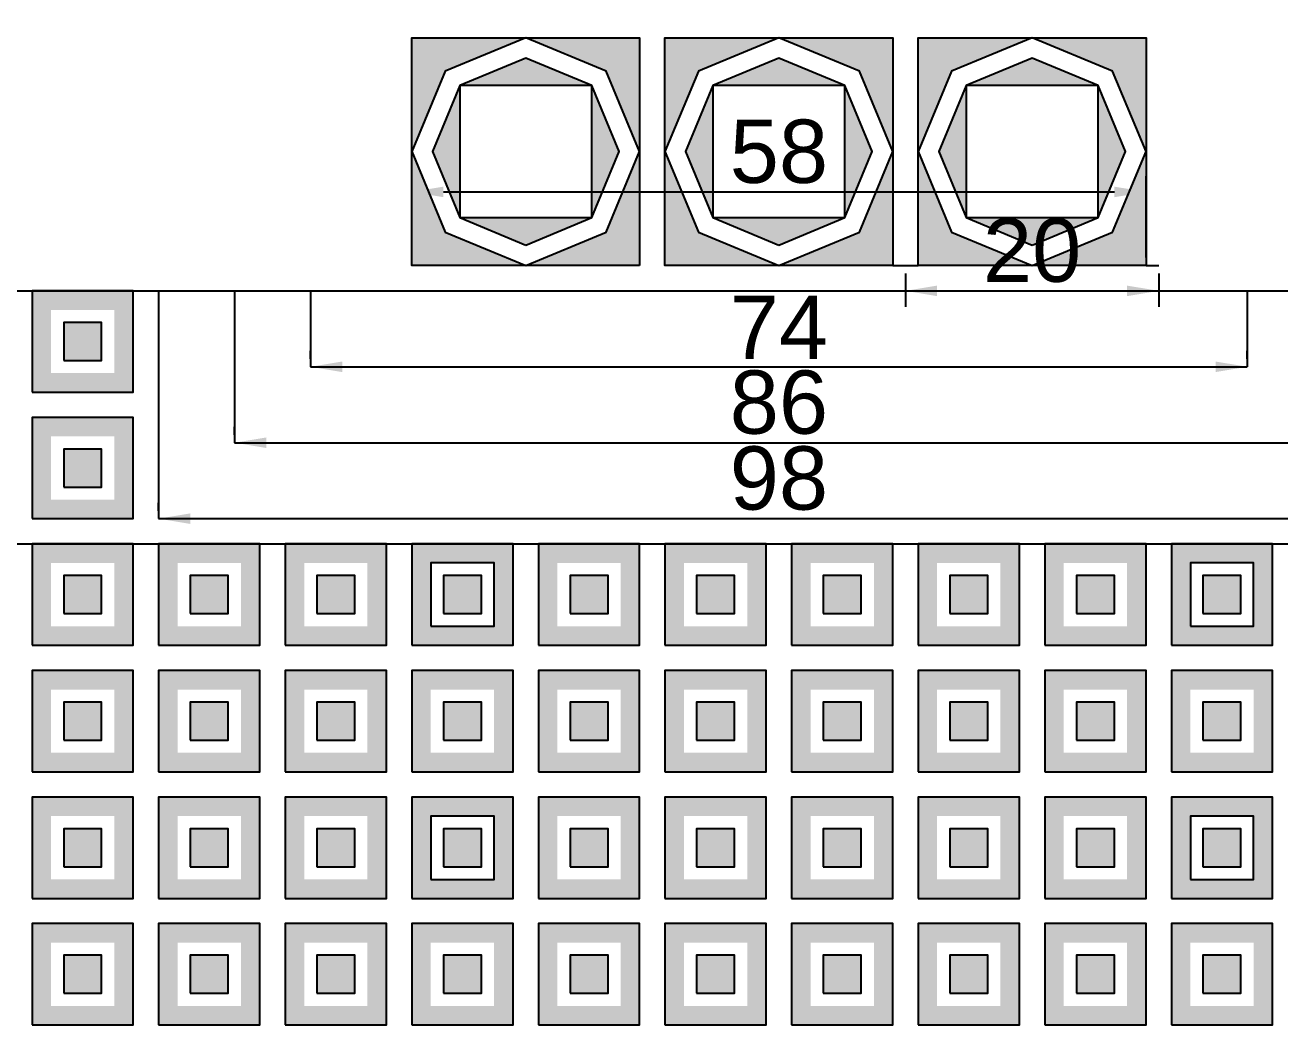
# Model space of a CAD drawing. Header units: millimetres. Extents: x -105 to 786, y -24 to 949.
# Drawn here: x 248.8 to 347.9, y 431.3 to 510.3 of the extents above; entities that cross this region are included whole.
import ezdxf

# ---------------------------------------------------------------- set-up
doc = ezdxf.new("R2010")
doc.units = ezdxf.units.MM
doc.styles.get("Standard").update_dxf_attribs({"font": 'arial.ttf'})
doc.dimstyles.new('ISO-25', dxfattribs={"dimtxt": 5, "dimasz": 2.5, "dimexe": 1.25, "dimexo": 0.625, "dimtad": 1, "dimtxsty": 'Standard', "dimcen": 2.5, "dimadec": 0, "dimazin": 0, "dimtfac": 1, "dimtmove": 0, "dimatfit": 3, "dimfxl": 1, "dimarcsym": 0})

# ---------------------------------------------------------------- blocks, each defined once
blk = doc.blocks.new('*D3')
at = {"color": 0, "lineweight": -2, "transparency": 16777216}
for p, q in [((279.299, 491.907), (279.299, 498.35)), ((337.299, 491.907), (337.299, 498.35)), ((281.799, 497.1), (334.799, 497.1))]:
    blk.add_line(p, q, dxfattribs=at)
at = {"color": 0, "transparency": 16777216}
for points in [[(281.799, 497.516), (281.799, 496.683), (279.299, 497.1)], [(334.799, 497.516), (334.799, 496.683), (337.299, 497.1)]]:
    blk.add_solid(points, dxfattribs=at)
at = {"layer": 'Defpoints', "color": 0, "transparency": 16777216}
for p in [(337.299, 497.1), (279.299, 491.282), (337.299, 491.282)]:
    blk.add_point(p, dxfattribs=at)
at = {"color": 0, "transparency": 16777216, "insert": (308.299, 500.277), "char_height": 5, "attachment_point": 5}
blk.add_mtext('58', dxfattribs=at)
blk = doc.blocks.new('*D4')
at = {"color": 0, "lineweight": -2, "transparency": 16777216}
for p, q in [((271.299, 483.907), (271.299, 484.532)), ((345.299, 483.907), (345.299, 484.532)), ((273.799, 483.282), (342.799, 483.282))]:
    blk.add_line(p, q, dxfattribs=at)
at = {"color": 0, "transparency": 16777216}
for points in [[(273.799, 483.698), (273.799, 482.865), (271.299, 483.282)], [(342.799, 483.698), (342.799, 482.865), (345.299, 483.282)]]:
    blk.add_solid(points, dxfattribs=at)
at = {"layer": 'Defpoints', "color": 0, "transparency": 16777216}
for p in [(271.299, 483.282), (345.299, 483.282), (345.299, 483.282)]:
    blk.add_point(p, dxfattribs=at)
at = {"color": 0, "transparency": 16777216, "insert": (308.299, 486.407), "char_height": 5, "attachment_point": 5}
blk.add_mtext('74', dxfattribs=at)
blk = doc.blocks.new('*D5')
at = {"color": 0, "lineweight": -2, "transparency": 16777216}
for p, q in [((265.299, 477.907), (265.299, 478.532)), ((351.299, 477.907), (351.299, 478.532)), ((267.799, 477.282), (348.799, 477.282))]:
    blk.add_line(p, q, dxfattribs=at)
at = {"color": 0, "transparency": 16777216}
for points in [[(267.799, 477.698), (267.799, 476.865), (265.299, 477.282)], [(348.799, 477.698), (348.799, 476.865), (351.299, 477.282)]]:
    blk.add_solid(points, dxfattribs=at)
at = {"layer": 'Defpoints', "color": 0, "transparency": 16777216}
for p in [(265.299, 477.282), (351.299, 477.282), (351.299, 477.282)]:
    blk.add_point(p, dxfattribs=at)
at = {"color": 0, "transparency": 16777216, "insert": (308.299, 480.459), "char_height": 5, "attachment_point": 5}
blk.add_mtext('86', dxfattribs=at)
blk = doc.blocks.new('*D6')
at = {"color": 0, "lineweight": -2, "transparency": 16777216}
for p, q in [((259.299, 471.907), (259.299, 472.532)), ((357.299, 471.907), (357.299, 472.532)), ((261.799, 471.282), (354.799, 471.282))]:
    blk.add_line(p, q, dxfattribs=at)
at = {"color": 0, "transparency": 16777216}
for points in [[(261.799, 471.698), (261.799, 470.865), (259.299, 471.282)], [(354.799, 471.698), (354.799, 470.865), (357.299, 471.282)]]:
    blk.add_solid(points, dxfattribs=at)
at = {"layer": 'Defpoints', "color": 0, "transparency": 16777216}
for p in [(259.299, 471.282), (357.299, 471.282), (357.299, 471.282)]:
    blk.add_point(p, dxfattribs=at)
at = {"color": 0, "transparency": 16777216, "insert": (308.299, 474.459), "char_height": 5, "attachment_point": 5}
blk.add_mtext('98', dxfattribs=at)
blk = doc.blocks.new('*D7')
at = {"color": 0, "lineweight": -2, "transparency": 16777216}
for p, q in [((217.299, 489.907), (217.299, 519.702)), ((399.299, 489.907), (399.299, 519.702)), ((219.799, 518.452), (396.799, 518.452))]:
    blk.add_line(p, q, dxfattribs=at)
at = {"color": 0, "transparency": 16777216}
for points in [[(219.799, 518.869), (219.799, 518.036), (217.299, 518.452)], [(396.799, 518.869), (396.799, 518.036), (399.299, 518.452)]]:
    blk.add_solid(points, dxfattribs=at)
at = {"layer": 'Defpoints', "color": 0, "transparency": 16777216}
for p in [(399.299, 518.452), (217.299, 489.282), (399.299, 489.282)]:
    blk.add_point(p, dxfattribs=at)
at = {"color": 0, "transparency": 16777216, "insert": (308.299, 521.63), "char_height": 5, "attachment_point": 5}
blk.add_mtext('182', dxfattribs=at)
blk = doc.blocks.new('*D9')
at = {"color": 0, "lineweight": -2, "transparency": 16777216}
for p, q in [((318.299, 490.657), (318.299, 488.032)), ((338.299, 490.657), (338.299, 488.032)), ((320.799, 489.282), (335.799, 489.282))]:
    blk.add_line(p, q, dxfattribs=at)
at = {"color": 0, "transparency": 16777216}
for points in [[(320.799, 489.698), (320.799, 488.865), (318.299, 489.282)], [(335.799, 489.698), (335.799, 488.865), (338.299, 489.282)]]:
    blk.add_solid(points, dxfattribs=at)
at = {"layer": 'Defpoints', "color": 0, "transparency": 16777216}
for p in [(318.299, 491.282), (338.299, 491.282), (338.299, 489.282)]:
    blk.add_point(p, dxfattribs=at)
at = {"color": 0, "transparency": 16777216, "insert": (328.299, 492.459), "char_height": 5, "attachment_point": 5}
blk.add_mtext('20', dxfattribs=at)

msp = doc.modelspace()

# ---------------------------------------------------------------- hatches: boundary and pattern name
h = msp.add_hatch(color=12)
h.dxf.hatch_style = 1
h.paths.add_polyline_path([(337.299, 500.282), (334.663, 493.918), (328.299, 491.282), (337.299, 491.282)])
h.paths.add_polyline_path([(337.299, 509.282), (328.299, 509.282), (334.663, 506.645), (337.299, 500.282)])
h.paths.add_polyline_path([(328.299, 509.282), (319.299, 509.282), (319.299, 500.282), (321.935, 506.645)])
h.paths.add_polyline_path([(321.935, 493.918), (319.299, 500.282), (319.299, 491.282), (328.299, 491.282)])
h.paths.add_polyline_path([(333.515, 495.066), (323.083, 495.066), (328.299, 492.905)])
h.paths.add_polyline_path([(333.515, 505.497), (333.515, 495.066), (335.675, 500.282)])
h.paths.add_polyline_path([(328.299, 507.658), (323.083, 505.497), (333.515, 505.497)])
h.paths.add_polyline_path([(323.083, 505.497), (320.923, 500.282), (323.083, 495.066)])
h.paths.add_polyline_path([(317.299, 509.282), (308.299, 509.282), (314.663, 506.645), (317.299, 500.282)])
h.paths.add_polyline_path([(308.299, 509.282), (299.299, 509.282), (299.299, 500.282), (301.935, 506.645)])
h.paths.add_polyline_path([(301.935, 493.918), (299.299, 500.282), (299.299, 491.282), (308.299, 491.282)])
h.paths.add_polyline_path([(317.299, 500.282), (314.663, 493.918), (308.299, 491.282), (317.299, 491.282)])
h.paths.add_polyline_path([(315.675, 500.282), (313.515, 505.497), (313.515, 495.066)])
h.paths.add_polyline_path([(308.299, 507.658), (303.083, 505.497), (313.515, 505.497)])
h.paths.add_polyline_path([(313.515, 495.066), (303.083, 495.066), (308.299, 492.905)])
h.paths.add_polyline_path([(303.083, 505.497), (300.923, 500.282), (303.083, 495.066)])
h.paths.add_polyline_path([(297.299, 509.282), (288.299, 509.282), (294.663, 506.645), (297.299, 500.282)])
h.paths.add_polyline_path([(297.299, 500.282), (294.663, 493.918), (288.299, 491.282), (297.299, 491.282)])
h.paths.add_polyline_path([(279.299, 500.282), (279.299, 491.282), (288.299, 491.282), (281.935, 493.918)])
h.paths.add_polyline_path([(288.299, 509.282), (279.299, 509.282), (279.299, 500.282), (281.935, 506.645)])
h.paths.add_polyline_path([(283.083, 505.497), (280.923, 500.282), (283.083, 495.066)])
h.paths.add_polyline_path([(288.299, 507.658), (283.083, 505.497), (293.515, 505.497)])
h.paths.add_polyline_path([(293.515, 505.497), (293.515, 495.066), (295.675, 500.282)])
h.paths.add_polyline_path([(293.515, 495.066), (283.083, 495.066), (288.299, 492.905)])
h = msp.add_hatch(color=12)
h.dxf.hatch_style = 1
h.paths.add_polyline_path([(257.299, 489.282), (249.299, 489.282), (249.299, 481.282), (257.299, 481.282)])
h.paths.add_polyline_path([(255.799, 487.782), (255.799, 482.782), (250.799, 482.782), (250.799, 487.782)], flags=16)
h.paths.add_polyline_path([(254.799, 486.782), (254.799, 483.782), (251.799, 483.782), (251.799, 486.782)], flags=0)
h.paths.add_polyline_path([(254.799, 486.782), (251.799, 486.782), (251.799, 483.782), (254.799, 483.782)], flags=0)
h = msp.add_hatch(color=12)
h.dxf.hatch_style = 1
h.paths.add_polyline_path([(254.799, 486.782), (251.799, 486.782), (251.799, 483.782), (254.799, 483.782)])
h = msp.add_hatch(color=12)
h.dxf.hatch_style = 1
h.paths.add_polyline_path([(257.299, 479.282), (249.299, 479.282), (249.299, 471.282), (257.299, 471.282)])
h.paths.add_polyline_path([(255.799, 477.782), (255.799, 472.782), (250.799, 472.782), (250.799, 477.782)], flags=16)
h.paths.add_polyline_path([(254.799, 476.782), (254.799, 473.782), (251.799, 473.782), (251.799, 476.782)], flags=0)
h.paths.add_polyline_path([(254.799, 476.782), (251.799, 476.782), (251.799, 473.782), (254.799, 473.782)], flags=0)
h = msp.add_hatch(color=12)
h.dxf.hatch_style = 1
h.paths.add_polyline_path([(254.799, 476.782), (251.799, 476.782), (251.799, 473.782), (254.799, 473.782)])
h = msp.add_hatch(color=12)
h.dxf.hatch_style = 1
h.paths.add_polyline_path([(257.299, 469.282), (249.299, 469.282), (249.299, 461.282), (257.299, 461.282)])
h.paths.add_polyline_path([(255.799, 467.782), (255.799, 462.782), (250.799, 462.782), (250.799, 467.782)], flags=16)
h.paths.add_polyline_path([(254.799, 466.782), (254.799, 463.782), (251.799, 463.782), (251.799, 466.782)], flags=0)
h.paths.add_polyline_path([(254.799, 466.782), (251.799, 466.782), (251.799, 463.782), (254.799, 463.782)], flags=0)
h = msp.add_hatch(color=12)
h.dxf.hatch_style = 1
h.paths.add_polyline_path([(267.299, 469.282), (259.299, 469.282), (259.299, 461.282), (267.299, 461.282)])
h.paths.add_polyline_path([(265.799, 467.782), (265.799, 462.782), (260.799, 462.782), (260.799, 467.782)], flags=16)
h.paths.add_polyline_path([(264.799, 466.782), (264.799, 463.782), (261.799, 463.782), (261.799, 466.782)], flags=0)
h.paths.add_polyline_path([(264.799, 466.782), (261.799, 466.782), (261.799, 463.782), (264.799, 463.782)], flags=0)
h = msp.add_hatch(color=12)
h.dxf.hatch_style = 1
h.paths.add_polyline_path([(277.299, 469.282), (269.299, 469.282), (269.299, 461.282), (277.299, 461.282)])
h.paths.add_polyline_path([(275.799, 467.782), (275.799, 462.782), (270.799, 462.782), (270.799, 467.782)], flags=16)
h.paths.add_polyline_path([(274.799, 466.782), (274.799, 463.782), (271.799, 463.782), (271.799, 466.782)], flags=0)
h.paths.add_polyline_path([(274.799, 466.782), (271.799, 466.782), (271.799, 463.782), (274.799, 463.782)], flags=0)
h = msp.add_hatch(color=12)
h.dxf.hatch_style = 1
h.paths.add_polyline_path([(287.299, 469.282), (279.299, 469.282), (279.299, 461.282), (287.299, 461.282)])
h.paths.add_polyline_path([(285.799, 467.782), (285.799, 462.782), (280.799, 462.782), (280.799, 467.782)], flags=16)
h.paths.add_polyline_path([(284.799, 466.782), (284.799, 463.782), (281.799, 463.782), (281.799, 466.782)], flags=0)
h.paths.add_polyline_path([(284.799, 466.782), (281.799, 466.782), (281.799, 463.782), (284.799, 463.782)], flags=0)
h = msp.add_hatch(color=12)
h.dxf.hatch_style = 1
h.paths.add_polyline_path([(297.299, 469.282), (289.299, 469.282), (289.299, 461.282), (297.299, 461.282)])
h.paths.add_polyline_path([(295.799, 467.782), (295.799, 462.782), (290.799, 462.782), (290.799, 467.782)], flags=16)
h.paths.add_polyline_path([(294.799, 466.782), (294.799, 463.782), (291.799, 463.782), (291.799, 466.782)], flags=0)
h.paths.add_polyline_path([(294.799, 466.782), (291.799, 466.782), (291.799, 463.782), (294.799, 463.782)], flags=0)
h = msp.add_hatch(color=12)
h.dxf.hatch_style = 1
h.paths.add_polyline_path([(307.299, 469.282), (299.299, 469.282), (299.299, 461.282), (307.299, 461.282)])
h.paths.add_polyline_path([(305.799, 467.782), (305.799, 462.782), (300.799, 462.782), (300.799, 467.782)], flags=16)
h.paths.add_polyline_path([(304.799, 466.782), (304.799, 463.782), (301.799, 463.782), (301.799, 466.782)], flags=0)
h.paths.add_polyline_path([(304.799, 466.782), (301.799, 466.782), (301.799, 463.782), (304.799, 463.782)], flags=0)
h = msp.add_hatch(color=12)
h.dxf.hatch_style = 1
h.paths.add_polyline_path([(317.299, 469.282), (309.299, 469.282), (309.299, 461.282), (317.299, 461.282)])
h.paths.add_polyline_path([(315.799, 467.782), (315.799, 462.782), (310.799, 462.782), (310.799, 467.782)], flags=16)
h.paths.add_polyline_path([(314.799, 466.782), (314.799, 463.782), (311.799, 463.782), (311.799, 466.782)], flags=0)
h.paths.add_polyline_path([(314.799, 466.782), (311.799, 466.782), (311.799, 463.782), (314.799, 463.782)], flags=0)
h = msp.add_hatch(color=12)
h.dxf.hatch_style = 1
h.paths.add_polyline_path([(327.299, 469.282), (319.299, 469.282), (319.299, 461.282), (327.299, 461.282)])
h.paths.add_polyline_path([(325.799, 467.782), (325.799, 462.782), (320.799, 462.782), (320.799, 467.782)], flags=16)
h.paths.add_polyline_path([(324.799, 466.782), (324.799, 463.782), (321.799, 463.782), (321.799, 466.782)], flags=0)
h.paths.add_polyline_path([(324.799, 466.782), (321.799, 466.782), (321.799, 463.782), (324.799, 463.782)], flags=0)
h = msp.add_hatch(color=12)
h.dxf.hatch_style = 1
h.paths.add_polyline_path([(337.299, 469.282), (329.299, 469.282), (329.299, 461.282), (337.299, 461.282)])
h.paths.add_polyline_path([(335.799, 467.782), (335.799, 462.782), (330.799, 462.782), (330.799, 467.782)], flags=16)
h.paths.add_polyline_path([(334.799, 466.782), (334.799, 463.782), (331.799, 463.782), (331.799, 466.782)], flags=0)
h.paths.add_polyline_path([(334.799, 466.782), (331.799, 466.782), (331.799, 463.782), (334.799, 463.782)], flags=0)
h = msp.add_hatch(color=12)
h.dxf.hatch_style = 1
h.paths.add_polyline_path([(347.299, 469.282), (339.299, 469.282), (339.299, 461.282), (347.299, 461.282)])
h.paths.add_polyline_path([(345.799, 467.782), (345.799, 462.782), (340.799, 462.782), (340.799, 467.782)], flags=16)
h.paths.add_polyline_path([(344.799, 466.782), (344.799, 463.782), (341.799, 463.782), (341.799, 466.782)], flags=0)
h.paths.add_polyline_path([(344.799, 466.782), (341.799, 466.782), (341.799, 463.782), (344.799, 463.782)], flags=0)
h = msp.add_hatch(color=12)
h.dxf.hatch_style = 1
h.paths.add_polyline_path([(254.799, 466.782), (251.799, 466.782), (251.799, 463.782), (254.799, 463.782)])
h = msp.add_hatch(color=12)
h.dxf.hatch_style = 1
h.paths.add_polyline_path([(264.799, 466.782), (261.799, 466.782), (261.799, 463.782), (264.799, 463.782)])
h = msp.add_hatch(color=12)
h.dxf.hatch_style = 1
h.paths.add_polyline_path([(274.799, 466.782), (271.799, 466.782), (271.799, 463.782), (274.799, 463.782)])
h = msp.add_hatch(color=12)
h.dxf.hatch_style = 1
h.paths.add_polyline_path([(284.799, 466.782), (281.799, 466.782), (281.799, 463.782), (284.799, 463.782)])
h = msp.add_hatch(color=12)
h.dxf.hatch_style = 1
h.paths.add_polyline_path([(294.799, 466.782), (291.799, 466.782), (291.799, 463.782), (294.799, 463.782)])
h = msp.add_hatch(color=12)
h.dxf.hatch_style = 1
h.paths.add_polyline_path([(304.799, 466.782), (301.799, 466.782), (301.799, 463.782), (304.799, 463.782)])
h = msp.add_hatch(color=12)
h.dxf.hatch_style = 1
h.paths.add_polyline_path([(314.799, 466.782), (311.799, 466.782), (311.799, 463.782), (314.799, 463.782)])
h = msp.add_hatch(color=12)
h.dxf.hatch_style = 1
h.paths.add_polyline_path([(324.799, 466.782), (321.799, 466.782), (321.799, 463.782), (324.799, 463.782)])
h = msp.add_hatch(color=12)
h.dxf.hatch_style = 1
h.paths.add_polyline_path([(334.799, 466.782), (331.799, 466.782), (331.799, 463.782), (334.799, 463.782)])
h = msp.add_hatch(color=12)
h.dxf.hatch_style = 1
h.paths.add_polyline_path([(344.799, 466.782), (341.799, 466.782), (341.799, 463.782), (344.799, 463.782)])
h = msp.add_hatch(color=12)
h.dxf.hatch_style = 1
h.paths.add_polyline_path([(257.299, 459.282), (249.299, 459.282), (249.299, 451.282), (257.299, 451.282)])
h.paths.add_polyline_path([(255.799, 457.782), (255.799, 452.782), (250.799, 452.782), (250.799, 457.782)], flags=16)
h.paths.add_polyline_path([(254.799, 456.782), (254.799, 453.782), (251.799, 453.782), (251.799, 456.782)], flags=0)
h.paths.add_polyline_path([(254.799, 456.782), (251.799, 456.782), (251.799, 453.782), (254.799, 453.782)], flags=0)
h = msp.add_hatch(color=12)
h.dxf.hatch_style = 1
h.paths.add_polyline_path([(267.299, 459.282), (259.299, 459.282), (259.299, 451.282), (267.299, 451.282)])
h.paths.add_polyline_path([(265.799, 457.782), (265.799, 452.782), (260.799, 452.782), (260.799, 457.782)], flags=16)
h.paths.add_polyline_path([(264.799, 456.782), (264.799, 453.782), (261.799, 453.782), (261.799, 456.782)], flags=0)
h.paths.add_polyline_path([(264.799, 456.782), (261.799, 456.782), (261.799, 453.782), (264.799, 453.782)], flags=0)
h = msp.add_hatch(color=12)
h.dxf.hatch_style = 1
h.paths.add_polyline_path([(277.299, 459.282), (269.299, 459.282), (269.299, 451.282), (277.299, 451.282)])
h.paths.add_polyline_path([(275.799, 457.782), (275.799, 452.782), (270.799, 452.782), (270.799, 457.782)], flags=16)
h.paths.add_polyline_path([(274.799, 456.782), (274.799, 453.782), (271.799, 453.782), (271.799, 456.782)], flags=0)
h.paths.add_polyline_path([(274.799, 456.782), (271.799, 456.782), (271.799, 453.782), (274.799, 453.782)], flags=0)
h = msp.add_hatch(color=12)
h.dxf.hatch_style = 1
h.paths.add_polyline_path([(287.299, 459.282), (279.299, 459.282), (279.299, 451.282), (287.299, 451.282)])
h.paths.add_polyline_path([(285.799, 457.782), (285.799, 452.782), (280.799, 452.782), (280.799, 457.782)], flags=16)
h.paths.add_polyline_path([(284.799, 456.782), (284.799, 453.782), (281.799, 453.782), (281.799, 456.782)], flags=0)
h.paths.add_polyline_path([(284.799, 456.782), (281.799, 456.782), (281.799, 453.782), (284.799, 453.782)], flags=0)
h = msp.add_hatch(color=12)
h.dxf.hatch_style = 1
h.paths.add_polyline_path([(297.299, 459.282), (289.299, 459.282), (289.299, 451.282), (297.299, 451.282)])
h.paths.add_polyline_path([(295.799, 457.782), (295.799, 452.782), (290.799, 452.782), (290.799, 457.782)], flags=16)
h.paths.add_polyline_path([(294.799, 456.782), (294.799, 453.782), (291.799, 453.782), (291.799, 456.782)], flags=0)
h.paths.add_polyline_path([(294.799, 456.782), (291.799, 456.782), (291.799, 453.782), (294.799, 453.782)], flags=0)
h = msp.add_hatch(color=12)
h.dxf.hatch_style = 1
h.paths.add_polyline_path([(307.299, 459.282), (299.299, 459.282), (299.299, 451.282), (307.299, 451.282)])
h.paths.add_polyline_path([(305.799, 457.782), (305.799, 452.782), (300.799, 452.782), (300.799, 457.782)], flags=16)
h.paths.add_polyline_path([(304.799, 456.782), (304.799, 453.782), (301.799, 453.782), (301.799, 456.782)], flags=0)
h.paths.add_polyline_path([(304.799, 456.782), (301.799, 456.782), (301.799, 453.782), (304.799, 453.782)], flags=0)
h = msp.add_hatch(color=12)
h.dxf.hatch_style = 1
h.paths.add_polyline_path([(317.299, 459.282), (309.299, 459.282), (309.299, 451.282), (317.299, 451.282)])
h.paths.add_polyline_path([(315.799, 457.782), (315.799, 452.782), (310.799, 452.782), (310.799, 457.782)], flags=16)
h.paths.add_polyline_path([(314.799, 456.782), (314.799, 453.782), (311.799, 453.782), (311.799, 456.782)], flags=0)
h.paths.add_polyline_path([(314.799, 456.782), (311.799, 456.782), (311.799, 453.782), (314.799, 453.782)], flags=0)
h = msp.add_hatch(color=12)
h.dxf.hatch_style = 1
h.paths.add_polyline_path([(327.299, 459.282), (319.299, 459.282), (319.299, 451.282), (327.299, 451.282)])
h.paths.add_polyline_path([(325.799, 457.782), (325.799, 452.782), (320.799, 452.782), (320.799, 457.782)], flags=16)
h.paths.add_polyline_path([(324.799, 456.782), (324.799, 453.782), (321.799, 453.782), (321.799, 456.782)], flags=0)
h.paths.add_polyline_path([(324.799, 456.782), (321.799, 456.782), (321.799, 453.782), (324.799, 453.782)], flags=0)
h = msp.add_hatch(color=12)
h.dxf.hatch_style = 1
h.paths.add_polyline_path([(337.299, 459.282), (329.299, 459.282), (329.299, 451.282), (337.299, 451.282)])
h.paths.add_polyline_path([(335.799, 457.782), (335.799, 452.782), (330.799, 452.782), (330.799, 457.782)], flags=16)
h.paths.add_polyline_path([(334.799, 456.782), (334.799, 453.782), (331.799, 453.782), (331.799, 456.782)], flags=0)
h.paths.add_polyline_path([(334.799, 456.782), (331.799, 456.782), (331.799, 453.782), (334.799, 453.782)], flags=0)
h = msp.add_hatch(color=12)
h.dxf.hatch_style = 1
h.paths.add_polyline_path([(347.299, 459.282), (339.299, 459.282), (339.299, 451.282), (347.299, 451.282)])
h.paths.add_polyline_path([(345.799, 457.782), (345.799, 452.782), (340.799, 452.782), (340.799, 457.782)], flags=16)
h.paths.add_polyline_path([(344.799, 456.782), (344.799, 453.782), (341.799, 453.782), (341.799, 456.782)], flags=0)
h.paths.add_polyline_path([(344.799, 456.782), (341.799, 456.782), (341.799, 453.782), (344.799, 453.782)], flags=0)
h = msp.add_hatch(color=12)
h.dxf.hatch_style = 1
h.paths.add_polyline_path([(254.799, 456.782), (251.799, 456.782), (251.799, 453.782), (254.799, 453.782)])
h = msp.add_hatch(color=12)
h.dxf.hatch_style = 1
h.paths.add_polyline_path([(264.799, 456.782), (261.799, 456.782), (261.799, 453.782), (264.799, 453.782)])
h = msp.add_hatch(color=12)
h.dxf.hatch_style = 1
h.paths.add_polyline_path([(274.799, 456.782), (271.799, 456.782), (271.799, 453.782), (274.799, 453.782)])
h = msp.add_hatch(color=12)
h.dxf.hatch_style = 1
h.paths.add_polyline_path([(284.799, 456.782), (281.799, 456.782), (281.799, 453.782), (284.799, 453.782)])
h = msp.add_hatch(color=12)
h.dxf.hatch_style = 1
h.paths.add_polyline_path([(294.799, 456.782), (291.799, 456.782), (291.799, 453.782), (294.799, 453.782)])
h = msp.add_hatch(color=12)
h.dxf.hatch_style = 1
h.paths.add_polyline_path([(304.799, 456.782), (301.799, 456.782), (301.799, 453.782), (304.799, 453.782)])
h = msp.add_hatch(color=12)
h.dxf.hatch_style = 1
h.paths.add_polyline_path([(314.799, 456.782), (311.799, 456.782), (311.799, 453.782), (314.799, 453.782)])
h = msp.add_hatch(color=12)
h.dxf.hatch_style = 1
h.paths.add_polyline_path([(324.799, 456.782), (321.799, 456.782), (321.799, 453.782), (324.799, 453.782)])
h = msp.add_hatch(color=12)
h.dxf.hatch_style = 1
h.paths.add_polyline_path([(334.799, 456.782), (331.799, 456.782), (331.799, 453.782), (334.799, 453.782)])
h = msp.add_hatch(color=12)
h.dxf.hatch_style = 1
h.paths.add_polyline_path([(344.799, 456.782), (341.799, 456.782), (341.799, 453.782), (344.799, 453.782)])
h = msp.add_hatch(color=12)
h.dxf.hatch_style = 1
h.paths.add_polyline_path([(257.299, 449.282), (249.299, 449.282), (249.299, 441.282), (257.299, 441.282)])
h.paths.add_polyline_path([(255.799, 447.782), (255.799, 442.782), (250.799, 442.782), (250.799, 447.782)], flags=16)
h.paths.add_polyline_path([(254.799, 446.782), (254.799, 443.782), (251.799, 443.782), (251.799, 446.782)], flags=0)
h.paths.add_polyline_path([(254.799, 446.782), (251.799, 446.782), (251.799, 443.782), (254.799, 443.782)], flags=0)
h = msp.add_hatch(color=12)
h.dxf.hatch_style = 1
h.paths.add_polyline_path([(267.299, 449.282), (259.299, 449.282), (259.299, 441.282), (267.299, 441.282)])
h.paths.add_polyline_path([(265.799, 447.782), (265.799, 442.782), (260.799, 442.782), (260.799, 447.782)], flags=16)
h.paths.add_polyline_path([(264.799, 446.782), (264.799, 443.782), (261.799, 443.782), (261.799, 446.782)], flags=0)
h.paths.add_polyline_path([(264.799, 446.782), (261.799, 446.782), (261.799, 443.782), (264.799, 443.782)], flags=0)
h = msp.add_hatch(color=12)
h.dxf.hatch_style = 1
h.paths.add_polyline_path([(277.299, 449.282), (269.299, 449.282), (269.299, 441.282), (277.299, 441.282)])
h.paths.add_polyline_path([(275.799, 447.782), (275.799, 442.782), (270.799, 442.782), (270.799, 447.782)], flags=16)
h.paths.add_polyline_path([(274.799, 446.782), (274.799, 443.782), (271.799, 443.782), (271.799, 446.782)], flags=0)
h.paths.add_polyline_path([(274.799, 446.782), (271.799, 446.782), (271.799, 443.782), (274.799, 443.782)], flags=0)
h = msp.add_hatch(color=12)
h.dxf.hatch_style = 1
h.paths.add_polyline_path([(287.299, 449.282), (279.299, 449.282), (279.299, 441.282), (287.299, 441.282)])
h.paths.add_polyline_path([(285.799, 447.782), (285.799, 442.782), (280.799, 442.782), (280.799, 447.782)], flags=16)
h.paths.add_polyline_path([(284.799, 446.782), (284.799, 443.782), (281.799, 443.782), (281.799, 446.782)], flags=0)
h.paths.add_polyline_path([(284.799, 446.782), (281.799, 446.782), (281.799, 443.782), (284.799, 443.782)], flags=0)
h = msp.add_hatch(color=12)
h.dxf.hatch_style = 1
h.paths.add_polyline_path([(297.299, 449.282), (289.299, 449.282), (289.299, 441.282), (297.299, 441.282)])
h.paths.add_polyline_path([(295.799, 447.782), (295.799, 442.782), (290.799, 442.782), (290.799, 447.782)], flags=16)
h.paths.add_polyline_path([(294.799, 446.782), (294.799, 443.782), (291.799, 443.782), (291.799, 446.782)], flags=0)
h.paths.add_polyline_path([(294.799, 446.782), (291.799, 446.782), (291.799, 443.782), (294.799, 443.782)], flags=0)
h = msp.add_hatch(color=12)
h.dxf.hatch_style = 1
h.paths.add_polyline_path([(307.299, 449.282), (299.299, 449.282), (299.299, 441.282), (307.299, 441.282)])
h.paths.add_polyline_path([(305.799, 447.782), (305.799, 442.782), (300.799, 442.782), (300.799, 447.782)], flags=16)
h.paths.add_polyline_path([(304.799, 446.782), (304.799, 443.782), (301.799, 443.782), (301.799, 446.782)], flags=0)
h.paths.add_polyline_path([(304.799, 446.782), (301.799, 446.782), (301.799, 443.782), (304.799, 443.782)], flags=0)
h = msp.add_hatch(color=12)
h.dxf.hatch_style = 1
h.paths.add_polyline_path([(317.299, 449.282), (309.299, 449.282), (309.299, 441.282), (317.299, 441.282)])
h.paths.add_polyline_path([(315.799, 447.782), (315.799, 442.782), (310.799, 442.782), (310.799, 447.782)], flags=16)
h.paths.add_polyline_path([(314.799, 446.782), (314.799, 443.782), (311.799, 443.782), (311.799, 446.782)], flags=0)
h.paths.add_polyline_path([(314.799, 446.782), (311.799, 446.782), (311.799, 443.782), (314.799, 443.782)], flags=0)
h = msp.add_hatch(color=12)
h.dxf.hatch_style = 1
h.paths.add_polyline_path([(327.299, 449.282), (319.299, 449.282), (319.299, 441.282), (327.299, 441.282)])
h.paths.add_polyline_path([(325.799, 447.782), (325.799, 442.782), (320.799, 442.782), (320.799, 447.782)], flags=16)
h.paths.add_polyline_path([(324.799, 446.782), (324.799, 443.782), (321.799, 443.782), (321.799, 446.782)], flags=0)
h.paths.add_polyline_path([(324.799, 446.782), (321.799, 446.782), (321.799, 443.782), (324.799, 443.782)], flags=0)
h = msp.add_hatch(color=12)
h.dxf.hatch_style = 1
h.paths.add_polyline_path([(337.299, 449.282), (329.299, 449.282), (329.299, 441.282), (337.299, 441.282)])
h.paths.add_polyline_path([(335.799, 447.782), (335.799, 442.782), (330.799, 442.782), (330.799, 447.782)], flags=16)
h.paths.add_polyline_path([(334.799, 446.782), (334.799, 443.782), (331.799, 443.782), (331.799, 446.782)], flags=0)
h.paths.add_polyline_path([(334.799, 446.782), (331.799, 446.782), (331.799, 443.782), (334.799, 443.782)], flags=0)
h = msp.add_hatch(color=12)
h.dxf.hatch_style = 1
h.paths.add_polyline_path([(347.299, 449.282), (339.299, 449.282), (339.299, 441.282), (347.299, 441.282)])
h.paths.add_polyline_path([(345.799, 447.782), (345.799, 442.782), (340.799, 442.782), (340.799, 447.782)], flags=16)
h.paths.add_polyline_path([(344.799, 446.782), (344.799, 443.782), (341.799, 443.782), (341.799, 446.782)], flags=0)
h.paths.add_polyline_path([(344.799, 446.782), (341.799, 446.782), (341.799, 443.782), (344.799, 443.782)], flags=0)
h = msp.add_hatch(color=12)
h.dxf.hatch_style = 1
h.paths.add_polyline_path([(254.799, 446.782), (251.799, 446.782), (251.799, 443.782), (254.799, 443.782)])
h = msp.add_hatch(color=12)
h.dxf.hatch_style = 1
h.paths.add_polyline_path([(264.799, 446.782), (261.799, 446.782), (261.799, 443.782), (264.799, 443.782)])
h = msp.add_hatch(color=12)
h.dxf.hatch_style = 1
h.paths.add_polyline_path([(274.799, 446.782), (271.799, 446.782), (271.799, 443.782), (274.799, 443.782)])
h = msp.add_hatch(color=12)
h.dxf.hatch_style = 1
h.paths.add_polyline_path([(284.799, 446.782), (281.799, 446.782), (281.799, 443.782), (284.799, 443.782)])
h = msp.add_hatch(color=12)
h.dxf.hatch_style = 1
h.paths.add_polyline_path([(294.799, 446.782), (291.799, 446.782), (291.799, 443.782), (294.799, 443.782)])
h = msp.add_hatch(color=12)
h.dxf.hatch_style = 1
h.paths.add_polyline_path([(304.799, 446.782), (301.799, 446.782), (301.799, 443.782), (304.799, 443.782)])
h = msp.add_hatch(color=12)
h.dxf.hatch_style = 1
h.paths.add_polyline_path([(314.799, 446.782), (311.799, 446.782), (311.799, 443.782), (314.799, 443.782)])
h = msp.add_hatch(color=12)
h.dxf.hatch_style = 1
h.paths.add_polyline_path([(324.799, 446.782), (321.799, 446.782), (321.799, 443.782), (324.799, 443.782)])
h = msp.add_hatch(color=12)
h.dxf.hatch_style = 1
h.paths.add_polyline_path([(334.799, 446.782), (331.799, 446.782), (331.799, 443.782), (334.799, 443.782)])
h = msp.add_hatch(color=12)
h.dxf.hatch_style = 1
h.paths.add_polyline_path([(344.799, 446.782), (341.799, 446.782), (341.799, 443.782), (344.799, 443.782)])
h = msp.add_hatch(color=12)
h.dxf.hatch_style = 1
h.paths.add_polyline_path([(257.299, 439.282), (249.299, 439.282), (249.299, 431.282), (257.299, 431.282)])
h.paths.add_polyline_path([(255.799, 437.782), (255.799, 432.782), (250.799, 432.782), (250.799, 437.782)], flags=16)
h.paths.add_polyline_path([(254.799, 436.782), (254.799, 433.782), (251.799, 433.782), (251.799, 436.782)], flags=0)
h.paths.add_polyline_path([(254.799, 436.782), (251.799, 436.782), (251.799, 433.782), (254.799, 433.782)], flags=0)
h = msp.add_hatch(color=12)
h.dxf.hatch_style = 1
h.paths.add_polyline_path([(267.299, 439.282), (259.299, 439.282), (259.299, 431.282), (267.299, 431.282)])
h.paths.add_polyline_path([(265.799, 437.782), (265.799, 432.782), (260.799, 432.782), (260.799, 437.782)], flags=16)
h.paths.add_polyline_path([(264.799, 436.782), (264.799, 433.782), (261.799, 433.782), (261.799, 436.782)], flags=0)
h.paths.add_polyline_path([(264.799, 436.782), (261.799, 436.782), (261.799, 433.782), (264.799, 433.782)], flags=0)
h = msp.add_hatch(color=12)
h.dxf.hatch_style = 1
h.paths.add_polyline_path([(277.299, 439.282), (269.299, 439.282), (269.299, 431.282), (277.299, 431.282)])
h.paths.add_polyline_path([(275.799, 437.782), (275.799, 432.782), (270.799, 432.782), (270.799, 437.782)], flags=16)
h.paths.add_polyline_path([(274.799, 436.782), (274.799, 433.782), (271.799, 433.782), (271.799, 436.782)], flags=0)
h.paths.add_polyline_path([(274.799, 436.782), (271.799, 436.782), (271.799, 433.782), (274.799, 433.782)], flags=0)
h = msp.add_hatch(color=12)
h.dxf.hatch_style = 1
h.paths.add_polyline_path([(287.299, 439.282), (279.299, 439.282), (279.299, 431.282), (287.299, 431.282)])
h.paths.add_polyline_path([(285.799, 437.782), (285.799, 432.782), (280.799, 432.782), (280.799, 437.782)], flags=16)
h.paths.add_polyline_path([(284.799, 436.782), (284.799, 433.782), (281.799, 433.782), (281.799, 436.782)], flags=0)
h.paths.add_polyline_path([(284.799, 436.782), (281.799, 436.782), (281.799, 433.782), (284.799, 433.782)], flags=0)
h = msp.add_hatch(color=12)
h.dxf.hatch_style = 1
h.paths.add_polyline_path([(297.299, 439.282), (289.299, 439.282), (289.299, 431.282), (297.299, 431.282)])
h.paths.add_polyline_path([(295.799, 437.782), (295.799, 432.782), (290.799, 432.782), (290.799, 437.782)], flags=16)
h.paths.add_polyline_path([(294.799, 436.782), (294.799, 433.782), (291.799, 433.782), (291.799, 436.782)], flags=0)
h.paths.add_polyline_path([(294.799, 436.782), (291.799, 436.782), (291.799, 433.782), (294.799, 433.782)], flags=0)
h = msp.add_hatch(color=12)
h.dxf.hatch_style = 1
h.paths.add_polyline_path([(307.299, 439.282), (299.299, 439.282), (299.299, 431.282), (307.299, 431.282)])
h.paths.add_polyline_path([(305.799, 437.782), (305.799, 432.782), (300.799, 432.782), (300.799, 437.782)], flags=16)
h.paths.add_polyline_path([(304.799, 436.782), (304.799, 433.782), (301.799, 433.782), (301.799, 436.782)], flags=0)
h.paths.add_polyline_path([(304.799, 436.782), (301.799, 436.782), (301.799, 433.782), (304.799, 433.782)], flags=0)
h = msp.add_hatch(color=12)
h.dxf.hatch_style = 1
h.paths.add_polyline_path([(317.299, 439.282), (309.299, 439.282), (309.299, 431.282), (317.299, 431.282)])
h.paths.add_polyline_path([(315.799, 437.782), (315.799, 432.782), (310.799, 432.782), (310.799, 437.782)], flags=16)
h.paths.add_polyline_path([(314.799, 436.782), (314.799, 433.782), (311.799, 433.782), (311.799, 436.782)], flags=0)
h.paths.add_polyline_path([(314.799, 436.782), (311.799, 436.782), (311.799, 433.782), (314.799, 433.782)], flags=0)
h = msp.add_hatch(color=12)
h.dxf.hatch_style = 1
h.paths.add_polyline_path([(327.299, 439.282), (319.299, 439.282), (319.299, 431.282), (327.299, 431.282)])
h.paths.add_polyline_path([(325.799, 437.782), (325.799, 432.782), (320.799, 432.782), (320.799, 437.782)], flags=16)
h.paths.add_polyline_path([(324.799, 436.782), (324.799, 433.782), (321.799, 433.782), (321.799, 436.782)], flags=0)
h.paths.add_polyline_path([(324.799, 436.782), (321.799, 436.782), (321.799, 433.782), (324.799, 433.782)], flags=0)
h = msp.add_hatch(color=12)
h.dxf.hatch_style = 1
h.paths.add_polyline_path([(337.299, 439.282), (329.299, 439.282), (329.299, 431.282), (337.299, 431.282)])
h.paths.add_polyline_path([(335.799, 437.782), (335.799, 432.782), (330.799, 432.782), (330.799, 437.782)], flags=16)
h.paths.add_polyline_path([(334.799, 436.782), (334.799, 433.782), (331.799, 433.782), (331.799, 436.782)], flags=0)
h.paths.add_polyline_path([(334.799, 436.782), (331.799, 436.782), (331.799, 433.782), (334.799, 433.782)], flags=0)
h = msp.add_hatch(color=12)
h.dxf.hatch_style = 1
h.paths.add_polyline_path([(347.299, 439.282), (339.299, 439.282), (339.299, 431.282), (347.299, 431.282)])
h.paths.add_polyline_path([(345.799, 437.782), (345.799, 432.782), (340.799, 432.782), (340.799, 437.782)], flags=16)
h.paths.add_polyline_path([(344.799, 436.782), (344.799, 433.782), (341.799, 433.782), (341.799, 436.782)], flags=0)
h.paths.add_polyline_path([(344.799, 436.782), (341.799, 436.782), (341.799, 433.782), (344.799, 433.782)], flags=0)
h = msp.add_hatch(color=12)
h.dxf.hatch_style = 1
h.paths.add_polyline_path([(254.799, 436.782), (251.799, 436.782), (251.799, 433.782), (254.799, 433.782)])
h = msp.add_hatch(color=12)
h.dxf.hatch_style = 1
h.paths.add_polyline_path([(264.799, 436.782), (261.799, 436.782), (261.799, 433.782), (264.799, 433.782)])
h = msp.add_hatch(color=12)
h.dxf.hatch_style = 1
h.paths.add_polyline_path([(274.799, 436.782), (271.799, 436.782), (271.799, 433.782), (274.799, 433.782)])
h = msp.add_hatch(color=12)
h.dxf.hatch_style = 1
h.paths.add_polyline_path([(284.799, 436.782), (281.799, 436.782), (281.799, 433.782), (284.799, 433.782)])
h = msp.add_hatch(color=12)
h.dxf.hatch_style = 1
h.paths.add_polyline_path([(294.799, 436.782), (291.799, 436.782), (291.799, 433.782), (294.799, 433.782)])
h = msp.add_hatch(color=12)
h.dxf.hatch_style = 1
h.paths.add_polyline_path([(304.799, 436.782), (301.799, 436.782), (301.799, 433.782), (304.799, 433.782)])
h = msp.add_hatch(color=12)
h.dxf.hatch_style = 1
h.paths.add_polyline_path([(314.799, 436.782), (311.799, 436.782), (311.799, 433.782), (314.799, 433.782)])
h = msp.add_hatch(color=12)
h.dxf.hatch_style = 1
h.paths.add_polyline_path([(324.799, 436.782), (321.799, 436.782), (321.799, 433.782), (324.799, 433.782)])
h = msp.add_hatch(color=12)
h.dxf.hatch_style = 1
h.paths.add_polyline_path([(334.799, 436.782), (331.799, 436.782), (331.799, 433.782), (334.799, 433.782)])
h = msp.add_hatch(color=12)
h.dxf.hatch_style = 1
h.paths.add_polyline_path([(344.799, 436.782), (341.799, 436.782), (341.799, 433.782), (344.799, 433.782)])

# ---------------------------------------------------------------- linework, layer by layer
for p, q in [((317.299, 491.282), (319.299, 491.282)), ((337.299, 491.282), (338.299, 491.282)), ((217.299, 489.282), (399.299, 489.282)), ((259.299, 489.282), (259.299, 471.282)), ((265.299, 489.282), (265.299, 477.282)), ((271.299, 489.282), (271.299, 483.282)), ((345.299, 489.282), (345.299, 483.282)), ((271.299, 483.282), (345.299, 483.282)), ((265.299, 477.282), (351.299, 477.282)), ((259.299, 471.282), (357.299, 471.282)), ((217.299, 469.282), (399.299, 469.282))]:
    msp.add_line(p, q)
for points in [[(297.299, 491.282), (279.299, 491.282), (279.299, 509.282), (297.299, 509.282)], [(288.299, 491.282), (294.663, 493.918), (297.299, 500.282), (294.663, 506.645), (288.299, 509.282), (281.935, 506.645), (279.299, 500.282), (281.935, 493.918)], [(317.299, 491.282), (299.299, 491.282), (299.299, 509.282), (317.299, 509.282)], [(308.299, 491.282), (314.663, 493.918), (317.299, 500.282), (314.663, 506.645), (308.299, 509.282), (301.935, 506.645), (299.299, 500.282), (301.935, 493.918)], [(337.299, 491.282), (319.299, 491.282), (319.299, 509.282), (337.299, 509.282)], [(328.299, 491.282), (334.663, 493.918), (337.299, 500.282), (334.663, 506.645), (328.299, 509.282), (321.935, 506.645), (319.299, 500.282), (321.935, 493.918)], [(288.299, 492.905), (293.515, 495.066), (295.675, 500.282), (293.515, 505.497), (288.299, 507.658), (283.083, 505.497), (280.923, 500.282), (283.083, 495.066)], [(308.299, 492.905), (313.515, 495.066), (315.675, 500.282), (313.515, 505.497), (308.299, 507.658), (303.083, 505.497), (300.923, 500.282), (303.083, 495.066)], [(328.299, 492.905), (333.515, 495.066), (335.675, 500.282), (333.515, 505.497), (328.299, 507.658), (323.083, 505.497), (320.923, 500.282), (323.083, 495.066)], [(283.083, 495.066), (293.515, 495.066), (293.515, 505.497), (283.083, 505.497)], [(303.083, 495.066), (313.515, 495.066), (313.515, 505.497), (303.083, 505.497)], [(323.083, 495.066), (333.515, 495.066), (333.515, 505.497), (323.083, 505.497)], [(249.299, 481.282), (257.299, 481.282), (257.299, 489.282), (249.299, 489.282)], [(251.799, 483.782), (254.799, 483.782), (254.799, 486.782), (251.799, 486.782)], [(249.299, 471.282), (257.299, 471.282), (257.299, 479.282), (249.299, 479.282)], [(251.799, 473.782), (254.799, 473.782), (254.799, 476.782), (251.799, 476.782)], [(249.299, 461.282), (257.299, 461.282), (257.299, 469.282), (249.299, 469.282)], [(259.299, 461.282), (267.299, 461.282), (267.299, 469.282), (259.299, 469.282)], [(269.299, 461.282), (277.299, 461.282), (277.299, 469.282), (269.299, 469.282)], [(279.299, 461.282), (287.299, 461.282), (287.299, 469.282), (279.299, 469.282)], [(289.299, 461.282), (297.299, 461.282), (297.299, 469.282), (289.299, 469.282)], [(299.299, 461.282), (307.299, 461.282), (307.299, 469.282), (299.299, 469.282)], [(309.299, 461.282), (317.299, 461.282), (317.299, 469.282), (309.299, 469.282)], [(319.299, 461.282), (327.299, 461.282), (327.299, 469.282), (319.299, 469.282)], [(329.299, 461.282), (337.299, 461.282), (337.299, 469.282), (329.299, 469.282)], [(339.299, 461.282), (347.299, 461.282), (347.299, 469.282), (339.299, 469.282)], [(280.799, 462.782), (285.799, 462.782), (285.799, 467.782), (280.799, 467.782)], [(340.799, 462.782), (345.799, 462.782), (345.799, 467.782), (340.799, 467.782)], [(251.799, 463.782), (254.799, 463.782), (254.799, 466.782), (251.799, 466.782)], [(261.799, 463.782), (264.799, 463.782), (264.799, 466.782), (261.799, 466.782)], [(271.799, 463.782), (274.799, 463.782), (274.799, 466.782), (271.799, 466.782)], [(281.799, 463.782), (284.799, 463.782), (284.799, 466.782), (281.799, 466.782)], [(291.799, 463.782), (294.799, 463.782), (294.799, 466.782), (291.799, 466.782)], [(301.799, 463.782), (304.799, 463.782), (304.799, 466.782), (301.799, 466.782)], [(311.799, 463.782), (314.799, 463.782), (314.799, 466.782), (311.799, 466.782)], [(321.799, 463.782), (324.799, 463.782), (324.799, 466.782), (321.799, 466.782)], [(331.799, 463.782), (334.799, 463.782), (334.799, 466.782), (331.799, 466.782)], [(341.799, 463.782), (344.799, 463.782), (344.799, 466.782), (341.799, 466.782)], [(249.299, 451.282), (257.299, 451.282), (257.299, 459.282), (249.299, 459.282)], [(259.299, 451.282), (267.299, 451.282), (267.299, 459.282), (259.299, 459.282)], [(269.299, 451.282), (277.299, 451.282), (277.299, 459.282), (269.299, 459.282)], [(279.299, 451.282), (287.299, 451.282), (287.299, 459.282), (279.299, 459.282)], [(289.299, 451.282), (297.299, 451.282), (297.299, 459.282), (289.299, 459.282)], [(299.299, 451.282), (307.299, 451.282), (307.299, 459.282), (299.299, 459.282)], [(309.299, 451.282), (317.299, 451.282), (317.299, 459.282), (309.299, 459.282)], [(319.299, 451.282), (327.299, 451.282), (327.299, 459.282), (319.299, 459.282)], [(329.299, 451.282), (337.299, 451.282), (337.299, 459.282), (329.299, 459.282)], [(339.299, 451.282), (347.299, 451.282), (347.299, 459.282), (339.299, 459.282)], [(251.799, 453.782), (254.799, 453.782), (254.799, 456.782), (251.799, 456.782)], [(261.799, 453.782), (264.799, 453.782), (264.799, 456.782), (261.799, 456.782)], [(271.799, 453.782), (274.799, 453.782), (274.799, 456.782), (271.799, 456.782)], [(281.799, 453.782), (284.799, 453.782), (284.799, 456.782), (281.799, 456.782)], [(291.799, 453.782), (294.799, 453.782), (294.799, 456.782), (291.799, 456.782)], [(301.799, 453.782), (304.799, 453.782), (304.799, 456.782), (301.799, 456.782)], [(311.799, 453.782), (314.799, 453.782), (314.799, 456.782), (311.799, 456.782)], [(321.799, 453.782), (324.799, 453.782), (324.799, 456.782), (321.799, 456.782)], [(331.799, 453.782), (334.799, 453.782), (334.799, 456.782), (331.799, 456.782)], [(341.799, 453.782), (344.799, 453.782), (344.799, 456.782), (341.799, 456.782)], [(249.299, 441.282), (257.299, 441.282), (257.299, 449.282), (249.299, 449.282)], [(259.299, 441.282), (267.299, 441.282), (267.299, 449.282), (259.299, 449.282)], [(269.299, 441.282), (277.299, 441.282), (277.299, 449.282), (269.299, 449.282)], [(279.299, 441.282), (287.299, 441.282), (287.299, 449.282), (279.299, 449.282)], [(289.299, 441.282), (297.299, 441.282), (297.299, 449.282), (289.299, 449.282)], [(299.299, 441.282), (307.299, 441.282), (307.299, 449.282), (299.299, 449.282)], [(309.299, 441.282), (317.299, 441.282), (317.299, 449.282), (309.299, 449.282)], [(319.299, 441.282), (327.299, 441.282), (327.299, 449.282), (319.299, 449.282)], [(329.299, 441.282), (337.299, 441.282), (337.299, 449.282), (329.299, 449.282)], [(339.299, 441.282), (347.299, 441.282), (347.299, 449.282), (339.299, 449.282)], [(280.799, 442.782), (285.799, 442.782), (285.799, 447.782), (280.799, 447.782)], [(340.799, 442.782), (345.799, 442.782), (345.799, 447.782), (340.799, 447.782)], [(251.799, 443.782), (254.799, 443.782), (254.799, 446.782), (251.799, 446.782)], [(261.799, 443.782), (264.799, 443.782), (264.799, 446.782), (261.799, 446.782)], [(271.799, 443.782), (274.799, 443.782), (274.799, 446.782), (271.799, 446.782)], [(281.799, 443.782), (284.799, 443.782), (284.799, 446.782), (281.799, 446.782)], [(291.799, 443.782), (294.799, 443.782), (294.799, 446.782), (291.799, 446.782)], [(301.799, 443.782), (304.799, 443.782), (304.799, 446.782), (301.799, 446.782)], [(311.799, 443.782), (314.799, 443.782), (314.799, 446.782), (311.799, 446.782)], [(321.799, 443.782), (324.799, 443.782), (324.799, 446.782), (321.799, 446.782)], [(331.799, 443.782), (334.799, 443.782), (334.799, 446.782), (331.799, 446.782)], [(341.799, 443.782), (344.799, 443.782), (344.799, 446.782), (341.799, 446.782)], [(249.299, 431.282), (257.299, 431.282), (257.299, 439.282), (249.299, 439.282)], [(259.299, 431.282), (267.299, 431.282), (267.299, 439.282), (259.299, 439.282)], [(269.299, 431.282), (277.299, 431.282), (277.299, 439.282), (269.299, 439.282)], [(279.299, 431.282), (287.299, 431.282), (287.299, 439.282), (279.299, 439.282)], [(289.299, 431.282), (297.299, 431.282), (297.299, 439.282), (289.299, 439.282)], [(299.299, 431.282), (307.299, 431.282), (307.299, 439.282), (299.299, 439.282)], [(309.299, 431.282), (317.299, 431.282), (317.299, 439.282), (309.299, 439.282)], [(319.299, 431.282), (327.299, 431.282), (327.299, 439.282), (319.299, 439.282)], [(329.299, 431.282), (337.299, 431.282), (337.299, 439.282), (329.299, 439.282)], [(339.299, 431.282), (347.299, 431.282), (347.299, 439.282), (339.299, 439.282)], [(251.799, 433.782), (254.799, 433.782), (254.799, 436.782), (251.799, 436.782)], [(261.799, 433.782), (264.799, 433.782), (264.799, 436.782), (261.799, 436.782)], [(271.799, 433.782), (274.799, 433.782), (274.799, 436.782), (271.799, 436.782)], [(281.799, 433.782), (284.799, 433.782), (284.799, 436.782), (281.799, 436.782)], [(291.799, 433.782), (294.799, 433.782), (294.799, 436.782), (291.799, 436.782)], [(301.799, 433.782), (304.799, 433.782), (304.799, 436.782), (301.799, 436.782)], [(311.799, 433.782), (314.799, 433.782), (314.799, 436.782), (311.799, 436.782)], [(321.799, 433.782), (324.799, 433.782), (324.799, 436.782), (321.799, 436.782)], [(331.799, 433.782), (334.799, 433.782), (334.799, 436.782), (331.799, 436.782)], [(341.799, 433.782), (344.799, 433.782), (344.799, 436.782), (341.799, 436.782)]]:
    msp.add_lwpolyline(points, close=True)

# ---------------------------------------------------------------- dimensions: what is measured, and where the dimension line sits
for base, p1, p2, picture, middle in [((399.299, 518.452), (217.299, 489.282), (399.299, 489.282), '*D7', (308.299, 521.63)), ((337.299, 497.1), (279.299, 491.282), (337.299, 491.282), '*D3', (308.299, 500.277)), ((338.299, 489.282), (318.299, 491.282), (338.299, 491.282), '*D9', (328.299, 492.459)), ((345.299, 483.282), (271.299, 483.282), (345.299, 483.282), '*D4', (308.299, 486.407)), ((351.299, 477.282), (265.299, 477.282), (351.299, 477.282), '*D5', (308.299, 480.459)), ((357.299, 471.282), (259.299, 471.282), (357.299, 471.282), '*D6', (308.299, 474.459))]:
    dim = msp.add_linear_dim(base=base, p1=p1, p2=p2, dimstyle='ISO-25')
    dim.commit()
    dim.dimension.update_dxf_attribs({"geometry": picture, "text_midpoint": middle})

doc.saveas('drawing.dxf')
